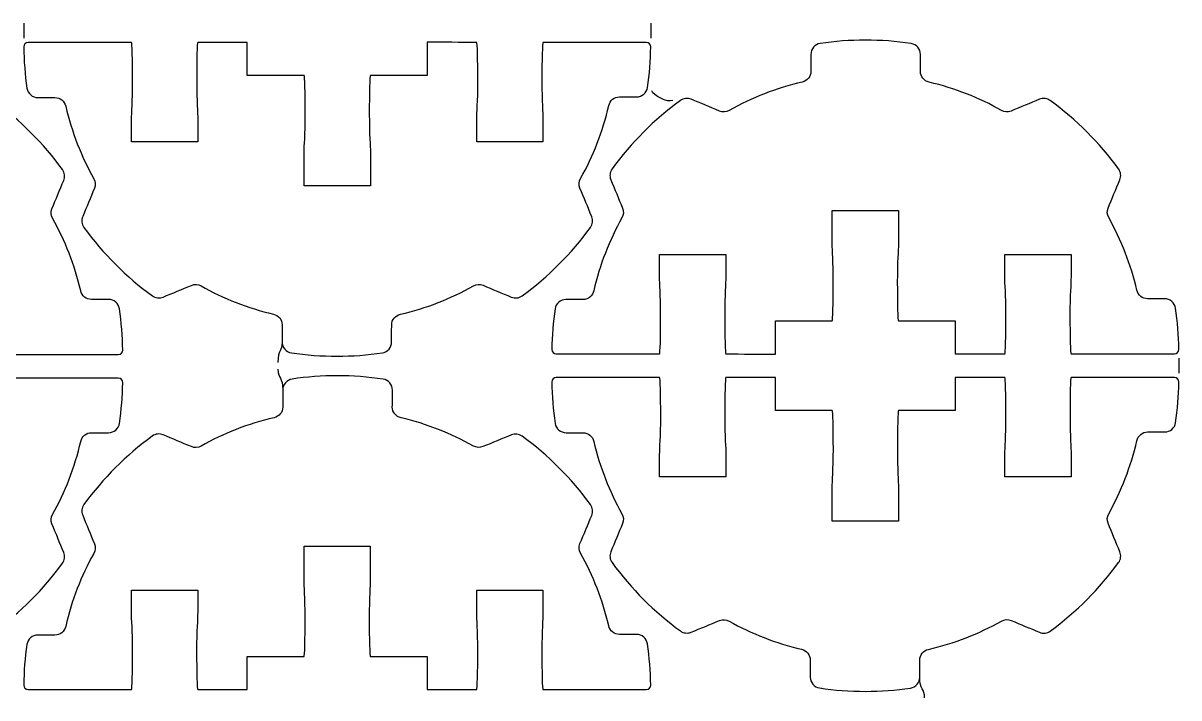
# Model space of a CAD drawing. Extents: x 0 to 410, y 0 to 300.
# Drawn here: x 262.8 to 315.2, y 96.2 to 126.8 of the extents above; entities that cross this region are included whole.
import ezdxf

# ---------------------------------------------------------------- set-up
doc = ezdxf.new("R2010")
doc.units = 0
doc.header["$MEASUREMENT"] = 0
doc.layers.add('DEFAULT', color=18, linetype='CONTINUOUS')

msp = doc.modelspace()

# ---------------------------------------------------------------- linework, layer by layer
at = {"layer": 'DEFAULT', "color": 1}
for points in [[(262.874, 126.79), (262.874, 126.113)], [(291.298, 126.79), (291.298, 126.113)], [(315.237, 111.61), (315.237, 110.934)]]:
    msp.add_lwpolyline(points, dxfattribs=at)
for points, knots in [([(255.651, 125.34), (255.651, 125.084), (255.65, 124.827), (255.65, 124.571), (255.649, 124.336), (255.813, 124.137), (256.042, 124.084), (257.207, 123.811), (258.307, 123.378), (259.323, 122.808), (259.456, 122.733), (259.615, 122.721), (259.756, 122.78), (260.186, 122.957), (260.615, 123.134), (261.045, 123.311), (261.206, 123.377), (261.391, 123.357), (261.531, 123.255), (262.719, 122.39), (263.768, 121.341), (264.633, 120.154), (264.736, 120.013), (264.755, 119.827), (264.688, 119.666), (264.511, 119.239), (264.333, 118.812), (264.156, 118.385), (264.097, 118.244), (264.108, 118.084), (264.183, 117.951), (264.753, 116.935), (265.187, 115.832), (265.459, 114.666), (265.512, 114.438), (265.711, 114.274), (265.945, 114.274), (266.203, 114.274), (266.461, 114.274), (266.719, 114.274), (266.965, 114.274), (267.178, 114.096), (267.214, 113.853), (267.304, 113.24), (267.354, 112.616), (267.363, 111.98), (267.365, 111.868), (267.273, 111.776), (267.161, 111.776), (265.599, 111.776), (264.037, 111.776), (262.475, 111.776), (262.447, 111.776), (262.426, 112.559), (262.426, 113.526), (262.426, 114.492), (262.475, 114.941), (262.475, 115.276), (262.475, 115.608), (262.475, 115.941), (262.475, 116.274), (261.474, 116.274), (260.473, 116.274), (259.473, 116.274), (259.473, 115.941), (259.473, 115.608), (259.473, 115.276), (259.473, 114.941), (259.522, 114.492), (259.522, 113.526), (259.522, 112.559), (259.501, 111.776), (259.473, 111.776), (258.724, 111.776), (257.975, 111.776), (257.226, 111.776), (257.226, 112.276), (257.226, 112.776), (257.226, 113.275), (256.367, 113.275), (255.509, 113.275), (254.65, 113.275), (254.622, 113.275), (254.601, 114.059), (254.601, 115.025), (254.601, 115.992), (254.65, 116.44), (254.65, 116.775), (254.65, 117.275), (254.65, 117.774), (254.65, 118.274), (253.65, 118.274), (252.649, 118.274), (251.648, 118.274), (251.648, 117.774), (251.648, 117.275), (251.648, 116.775), (251.648, 116.44), (251.697, 115.992), (251.697, 115.025), (251.697, 114.059), (251.677, 113.275), (251.648, 113.275), (250.791, 113.274), (249.933, 113.273), (249.076, 113.272), (249.076, 112.772), (249.076, 112.272), (249.076, 111.773), (248.326, 111.773), (247.576, 111.773), (246.826, 111.776), (246.797, 111.776), (246.776, 112.559), (246.776, 113.526), (246.776, 114.492), (246.826, 114.941), (246.826, 115.276), (246.826, 115.608), (246.826, 115.941), (246.826, 116.274), (245.825, 116.274), (244.824, 116.274), (243.824, 116.274), (243.824, 115.941), (243.824, 115.608), (243.824, 115.276), (243.824, 114.941), (243.873, 114.492), (243.873, 113.526), (243.873, 112.559), (243.852, 111.776), (243.824, 111.776), (242.263, 111.776), (240.702, 111.776), (239.141, 111.776), (239.029, 111.776), (238.937, 111.868), (238.939, 111.98), (238.948, 112.603), (238.998, 113.218), (239.085, 113.82), (239.121, 114.064), (239.334, 114.242), (239.58, 114.242), (239.838, 114.242), (240.097, 114.242), (240.356, 114.242), (240.591, 114.242), (240.789, 114.407), (240.842, 114.636), (241.112, 115.809), (241.547, 116.921), (242.119, 117.944), (242.194, 118.078), (242.206, 118.237), (242.147, 118.378), (241.969, 118.808), (241.791, 119.239), (241.613, 119.669), (241.547, 119.83), (241.566, 120.016), (241.669, 120.157), (242.537, 121.344), (243.582, 122.389), (244.769, 123.257), (244.91, 123.36), (245.097, 123.38), (245.258, 123.313), (245.686, 123.134), (246.114, 122.956), (246.541, 122.777), (246.683, 122.719), (246.843, 122.73), (246.977, 122.805), (248.002, 123.381), (249.115, 123.818), (250.289, 124.089), (250.517, 124.141), (250.682, 124.34), (250.682, 124.574), (250.683, 124.831), (250.684, 125.088), (250.684, 125.345), (250.685, 125.59), (250.862, 125.803), (251.105, 125.839), (251.774, 125.937), (252.458, 125.99), (253.151, 125.99), (253.858, 125.99), (254.552, 125.936), (255.231, 125.836), (255.474, 125.8), (255.652, 125.586), (255.651, 125.34)], [1, 1, 1, 1, 3.180006, 3.180006, 3.180006, 4.180006, 4.180006, 4.180006, 5.180006, 5.180006, 5.180006, 6.180006, 6.180006, 6.180006, 10.131264, 10.131264, 10.131264, 11.131264, 11.131264, 11.131264, 12.131264, 12.131264, 12.131264, 13.131264, 13.131264, 13.131264, 17.06188, 17.06188, 17.06188, 18.06188, 18.06188, 18.06188, 19.06188, 19.06188, 19.06188, 20.06188, 20.06188, 20.06188, 22.25688, 22.25688, 22.25688, 23.25688, 23.25688, 23.25688, 24.25688, 24.25688, 24.25688, 25.25688, 25.25688, 25.25688, 38.54088, 38.54088, 38.54088, 39.54088, 39.54088, 39.54088, 40.54088, 40.54088, 40.54088, 43.37088, 43.37088, 43.37088, 51.88088, 51.88088, 51.88088, 54.71088, 54.71088, 54.71088, 55.71088, 55.71088, 55.71088, 56.71088, 56.71088, 56.71088, 63.07988, 63.07988, 63.07988, 67.32988, 67.32988, 67.32988, 74.62988, 74.62988, 74.62988, 75.62988, 75.62988, 75.62988, 76.62988, 76.62988, 76.62988, 80.87988, 80.87988, 80.87988, 89.39088, 89.39088, 89.39088, 93.64088, 93.64088, 93.64088, 94.64088, 94.64088, 94.64088, 95.64088, 95.64088, 95.64088, 102.930887, 102.930887, 102.930887, 107.180887, 107.180887, 107.180887, 113.569887, 113.569887, 113.569887, 114.569887, 114.569887, 114.569887, 115.569887, 115.569887, 115.569887, 118.399887, 118.399887, 118.399887, 126.909887, 126.909887, 126.909887, 129.739887, 129.739887, 129.739887, 130.739887, 130.739887, 130.739887, 131.739887, 131.739887, 131.739887, 145.013887, 145.013887, 145.013887, 146.013887, 146.013887, 146.013887, 147.013887, 147.013887, 147.013887, 148.013887, 148.013887, 148.013887, 150.212887, 150.212887, 150.212887, 151.212887, 151.212887, 151.212887, 152.212887, 152.212887, 152.212887, 153.212887, 153.212887, 153.212887, 157.174211, 157.174211, 157.174211, 158.174211, 158.174211, 158.174211, 159.174211, 159.174211, 159.174211, 160.174211, 160.174211, 160.174211, 164.113981, 164.113981, 164.113981, 165.113981, 165.113981, 165.113981, 166.113981, 166.113981, 166.113981, 167.113981, 167.113981, 167.113981, 169.298987, 169.298987, 169.298987, 170.298987, 170.298987, 170.298987, 171.298987, 171.298987, 171.298987, 172.298987, 172.298987, 172.298987, 173.298987, 173.298987, 173.298987, 173.298987]), ([(274.586, 112.353), (274.586, 112.609), (274.587, 112.866), (274.587, 113.122), (274.588, 113.357), (274.424, 113.556), (274.195, 113.609), (273.029, 113.882), (271.93, 114.316), (270.914, 114.885), (270.781, 114.96), (270.622, 114.972), (270.481, 114.914), (270.051, 114.736), (269.622, 114.559), (269.192, 114.382), (269.031, 114.316), (268.846, 114.336), (268.705, 114.438), (267.518, 115.303), (266.469, 116.352), (265.604, 117.539), (265.501, 117.68), (265.481, 117.866), (265.548, 118.027), (265.726, 118.454), (265.904, 118.881), (266.081, 119.308), (266.14, 119.449), (266.129, 119.609), (266.054, 119.742), (265.484, 120.758), (265.05, 121.861), (264.778, 123.027), (264.724, 123.255), (264.526, 123.419), (264.292, 123.419), (264.034, 123.419), (263.776, 123.419), (263.518, 123.419), (263.272, 123.419), (263.059, 123.597), (263.023, 123.84), (262.933, 124.453), (262.883, 125.077), (262.874, 125.713), (262.872, 125.825), (262.964, 125.917), (263.076, 125.917), (264.638, 125.917), (266.2, 125.917), (267.762, 125.917), (267.79, 125.917), (267.811, 125.134), (267.811, 124.167), (267.811, 123.201), (267.762, 122.753), (267.762, 122.417), (267.762, 122.085), (267.762, 121.752), (267.762, 121.419), (268.763, 121.419), (269.763, 121.419), (270.764, 121.419), (270.764, 121.752), (270.764, 122.085), (270.764, 122.417), (270.764, 122.753), (270.715, 123.201), (270.715, 124.167), (270.715, 125.134), (270.736, 125.917), (270.764, 125.917), (271.513, 125.917), (272.262, 125.917), (273.011, 125.917), (273.011, 125.417), (273.011, 124.917), (273.011, 124.418), (273.87, 124.418), (274.728, 124.418), (275.586, 124.418), (275.615, 124.418), (275.636, 123.635), (275.636, 122.668), (275.636, 121.701), (275.586, 121.253), (275.586, 120.918), (275.586, 120.418), (275.586, 119.919), (275.586, 119.419), (276.587, 119.419), (277.588, 119.419), (278.589, 119.419), (278.589, 119.919), (278.589, 120.418), (278.589, 120.918), (278.589, 121.253), (278.54, 121.701), (278.54, 122.668), (278.54, 123.635), (278.56, 124.418), (278.589, 124.418), (279.446, 124.419), (280.303, 124.42), (281.161, 124.421), (281.161, 124.921), (281.161, 125.421), (281.161, 125.921), (281.911, 125.921), (282.661, 125.921), (283.411, 125.917), (283.439, 125.917), (283.46, 125.134), (283.46, 124.167), (283.46, 123.201), (283.411, 122.753), (283.411, 122.417), (283.411, 122.085), (283.411, 121.752), (283.411, 121.419), (284.412, 121.419), (285.412, 121.419), (286.413, 121.419), (286.413, 121.752), (286.413, 122.085), (286.413, 122.417), (286.413, 122.753), (286.364, 123.201), (286.364, 124.167), (286.364, 125.134), (286.385, 125.917), (286.413, 125.917), (287.974, 125.917), (289.535, 125.917), (291.096, 125.917), (291.208, 125.917), (291.299, 125.825), (291.298, 125.713), (291.289, 125.09), (291.239, 124.475), (291.152, 123.873), (291.116, 123.629), (290.903, 123.451), (290.657, 123.451), (290.398, 123.451), (290.14, 123.451), (289.881, 123.451), (289.646, 123.451), (289.448, 123.286), (289.395, 123.057), (289.125, 121.884), (288.69, 120.772), (288.117, 119.749), (288.043, 119.615), (288.031, 119.457), (288.09, 119.315), (288.268, 118.885), (288.446, 118.454), (288.624, 118.024), (288.69, 117.863), (288.671, 117.677), (288.568, 117.536), (287.7, 116.349), (286.654, 115.304), (285.468, 114.436), (285.327, 114.333), (285.14, 114.313), (284.978, 114.38), (284.551, 114.559), (284.123, 114.737), (283.696, 114.916), (283.554, 114.975), (283.394, 114.963), (283.26, 114.888), (282.234, 114.312), (281.122, 113.875), (279.948, 113.604), (279.72, 113.552), (279.555, 113.354), (279.554, 113.119), (279.554, 112.862), (279.553, 112.605), (279.553, 112.348), (279.552, 112.103), (279.375, 111.89), (279.131, 111.855), (278.463, 111.757), (277.779, 111.704), (277.086, 111.704), (276.379, 111.704), (275.684, 111.757), (275.006, 111.857), (274.763, 111.893), (274.585, 112.107), (274.586, 112.353)], [0, 0, 0, 0, 2.180006, 2.180006, 2.180006, 3.180006, 3.180006, 3.180006, 4.180006, 4.180006, 4.180006, 5.180006, 5.180006, 5.180006, 9.131264, 9.131264, 9.131264, 10.131264, 10.131264, 10.131264, 11.131264, 11.131264, 11.131264, 12.131264, 12.131264, 12.131264, 16.06188, 16.06188, 16.06188, 17.06188, 17.06188, 17.06188, 18.06188, 18.06188, 18.06188, 19.06188, 19.06188, 19.06188, 21.25588, 21.25588, 21.25588, 22.25588, 22.25588, 22.25588, 23.25588, 23.25588, 23.25588, 24.25588, 24.25588, 24.25588, 37.53888, 37.53888, 37.53888, 38.53888, 38.53888, 38.53888, 39.53888, 39.53888, 39.53888, 42.36888, 42.36888, 42.36888, 50.87888, 50.87888, 50.87888, 53.70888, 53.70888, 53.70888, 54.70888, 54.70888, 54.70888, 55.70888, 55.70888, 55.70888, 62.07888, 62.07888, 62.07888, 66.32888, 66.32888, 66.32888, 73.62888, 73.62888, 73.62888, 74.62888, 74.62888, 74.62888, 75.62888, 75.62888, 75.62888, 79.87888, 79.87888, 79.87888, 88.38888, 88.38888, 88.38888, 92.63888, 92.63888, 92.63888, 93.63888, 93.63888, 93.63888, 94.63888, 94.63888, 94.63888, 101.929887, 101.929887, 101.929887, 106.179887, 106.179887, 106.179887, 112.568887, 112.568887, 112.568887, 113.568887, 113.568887, 113.568887, 114.568887, 114.568887, 114.568887, 117.398887, 117.398887, 117.398887, 125.908887, 125.908887, 125.908887, 128.738887, 128.738887, 128.738887, 129.738887, 129.738887, 129.738887, 130.738887, 130.738887, 130.738887, 144.011887, 144.011887, 144.011887, 145.011887, 145.011887, 145.011887, 146.011887, 146.011887, 146.011887, 147.011887, 147.011887, 147.011887, 149.210887, 149.210887, 149.210887, 150.210887, 150.210887, 150.210887, 151.210887, 151.210887, 151.210887, 152.210887, 152.210887, 152.210887, 156.172593, 156.172593, 156.172593, 157.172593, 157.172593, 157.172593, 158.172593, 158.172593, 158.172593, 159.172593, 159.172593, 159.172593, 163.112363, 163.112363, 163.112363, 164.112363, 164.112363, 164.112363, 165.112363, 165.112363, 165.112363, 166.112363, 166.112363, 166.112363, 168.297369, 168.297369, 168.297369, 169.297369, 169.297369, 169.297369, 170.297369, 170.297369, 170.297369, 171.297369, 171.297369, 171.297369, 172.297369, 172.297369, 172.297369, 172.297369]), ([(303.525, 125.37), (303.525, 125.114), (303.524, 124.858), (303.523, 124.601), (303.523, 124.367), (303.687, 124.168), (303.916, 124.114), (305.081, 123.842), (306.181, 123.408), (307.197, 122.838), (307.33, 122.763), (307.489, 122.752), (307.63, 122.81), (308.06, 122.987), (308.489, 123.164), (308.919, 123.341), (309.08, 123.408), (309.265, 123.388), (309.405, 123.286), (310.593, 122.42), (311.642, 121.372), (312.507, 120.184), (312.61, 120.043), (312.629, 119.857), (312.562, 119.696), (312.385, 119.269), (312.207, 118.843), (312.03, 118.416), (311.971, 118.274), (311.982, 118.115), (312.057, 117.981), (312.627, 116.965), (313.061, 115.862), (313.333, 114.696), (313.386, 114.468), (313.585, 114.304), (313.819, 114.304), (314.077, 114.304), (314.335, 114.304), (314.593, 114.304), (314.839, 114.304), (315.052, 114.126), (315.088, 113.883), (315.178, 113.271), (315.228, 112.646), (315.237, 112.01), (315.238, 111.899), (315.147, 111.807), (315.035, 111.807), (313.473, 111.807), (311.911, 111.807), (310.349, 111.807), (310.321, 111.807), (310.3, 112.59), (310.3, 113.556), (310.3, 114.523), (310.349, 114.971), (310.349, 115.306), (310.349, 115.639), (310.349, 115.972), (310.349, 116.304), (309.348, 116.304), (308.348, 116.304), (307.347, 116.304), (307.347, 115.972), (307.347, 115.639), (307.347, 115.306), (307.347, 114.971), (307.396, 114.523), (307.396, 113.556), (307.396, 112.59), (307.375, 111.807), (307.347, 111.807), (306.598, 111.807), (305.849, 111.807), (305.1, 111.807), (305.1, 112.306), (305.1, 112.806), (305.1, 113.306), (304.241, 113.306), (303.383, 113.306), (302.524, 113.306), (302.496, 113.306), (302.475, 114.089), (302.475, 115.056), (302.475, 116.022), (302.524, 116.47), (302.524, 116.805), (302.524, 117.305), (302.524, 117.805), (302.524, 118.305), (301.524, 118.305), (300.523, 118.305), (299.522, 118.305), (299.522, 117.805), (299.522, 117.305), (299.522, 116.805), (299.522, 116.47), (299.571, 116.022), (299.571, 115.056), (299.571, 114.089), (299.55, 113.306), (299.522, 113.306), (298.665, 113.305), (297.808, 113.303), (296.95, 113.302), (296.95, 112.803), (296.95, 112.303), (296.95, 111.803), (296.2, 111.803), (295.45, 111.803), (294.7, 111.807), (294.672, 111.807), (294.65, 112.59), (294.65, 113.556), (294.65, 114.523), (294.7, 114.971), (294.7, 115.306), (294.7, 115.639), (294.7, 115.972), (294.7, 116.304), (293.699, 116.304), (292.698, 116.304), (291.698, 116.304), (291.698, 115.972), (291.698, 115.639), (291.698, 115.306), (291.698, 114.971), (291.747, 114.523), (291.747, 113.556), (291.747, 112.59), (291.726, 111.807), (291.698, 111.807), (290.137, 111.807), (288.576, 111.807), (287.015, 111.807), (286.903, 111.807), (286.811, 111.899), (286.813, 112.01), (286.822, 112.634), (286.872, 113.249), (286.959, 113.851), (286.994, 114.094), (287.208, 114.272), (287.454, 114.272), (287.712, 114.272), (287.971, 114.272), (288.229, 114.272), (288.464, 114.272), (288.663, 114.437), (288.716, 114.666), (288.986, 115.84), (289.42, 116.952), (289.993, 117.975), (290.068, 118.108), (290.079, 118.267), (290.021, 118.408), (289.843, 118.839), (289.665, 119.269), (289.487, 119.7), (289.42, 119.861), (289.44, 120.047), (289.543, 120.187), (290.411, 121.374), (291.456, 122.42), (292.643, 123.288), (292.784, 123.391), (292.971, 123.41), (293.132, 123.343), (293.56, 123.165), (293.987, 122.986), (294.415, 122.808), (294.557, 122.749), (294.717, 122.76), (294.85, 122.835), (295.876, 123.412), (296.989, 123.849), (298.163, 124.119), (298.391, 124.172), (298.556, 124.37), (298.556, 124.605), (298.557, 124.862), (298.557, 125.118), (298.558, 125.375), (298.558, 125.621), (298.736, 125.833), (298.979, 125.869), (299.647, 125.967), (300.331, 126.02), (301.025, 126.02), (301.732, 126.02), (302.426, 125.967), (303.105, 125.866), (303.348, 125.83), (303.526, 125.616), (303.525, 125.37)], [0, 0, 0, 0, 2.180006, 2.180006, 2.180006, 3.180006, 3.180006, 3.180006, 4.180006, 4.180006, 4.180006, 5.180006, 5.180006, 5.180006, 9.131264, 9.131264, 9.131264, 10.131264, 10.131264, 10.131264, 11.131264, 11.131264, 11.131264, 12.131264, 12.131264, 12.131264, 16.06188, 16.06188, 16.06188, 17.06188, 17.06188, 17.06188, 18.06188, 18.06188, 18.06188, 19.06188, 19.06188, 19.06188, 21.25588, 21.25588, 21.25588, 22.25588, 22.25588, 22.25588, 23.25588, 23.25588, 23.25588, 24.25588, 24.25588, 24.25588, 37.53888, 37.53888, 37.53888, 38.53888, 38.53888, 38.53888, 39.53888, 39.53888, 39.53888, 42.36888, 42.36888, 42.36888, 50.87888, 50.87888, 50.87888, 53.70888, 53.70888, 53.70888, 54.70888, 54.70888, 54.70888, 55.70888, 55.70888, 55.70888, 62.07888, 62.07888, 62.07888, 66.32888, 66.32888, 66.32888, 73.62888, 73.62888, 73.62888, 74.62888, 74.62888, 74.62888, 75.62888, 75.62888, 75.62888, 79.87888, 79.87888, 79.87888, 88.38888, 88.38888, 88.38888, 92.63888, 92.63888, 92.63888, 93.63888, 93.63888, 93.63888, 94.63888, 94.63888, 94.63888, 101.928887, 101.928887, 101.928887, 106.178887, 106.178887, 106.178887, 112.568887, 112.568887, 112.568887, 113.568887, 113.568887, 113.568887, 114.568887, 114.568887, 114.568887, 117.398887, 117.398887, 117.398887, 125.908887, 125.908887, 125.908887, 128.738887, 128.738887, 128.738887, 129.738887, 129.738887, 129.738887, 130.738887, 130.738887, 130.738887, 144.011887, 144.011887, 144.011887, 145.011887, 145.011887, 145.011887, 146.011887, 146.011887, 146.011887, 147.011887, 147.011887, 147.011887, 149.210887, 149.210887, 149.210887, 150.210887, 150.210887, 150.210887, 151.210887, 151.210887, 151.210887, 152.210887, 152.210887, 152.210887, 156.172593, 156.172593, 156.172593, 157.172593, 157.172593, 157.172593, 158.172593, 158.172593, 158.172593, 159.172593, 159.172593, 159.172593, 163.112363, 163.112363, 163.112363, 164.112363, 164.112363, 164.112363, 165.112363, 165.112363, 165.112363, 166.112363, 166.112363, 166.112363, 168.297369, 168.297369, 168.297369, 169.297369, 169.297369, 169.297369, 170.297369, 170.297369, 170.297369, 171.297369, 171.297369, 171.297369, 172.297369, 172.297369, 172.297369, 172.297369]), ([(250.651, 97.143), (250.651, 97.4), (250.652, 97.656), (250.653, 97.912), (250.653, 98.147), (250.489, 98.346), (250.26, 98.399), (249.095, 98.672), (247.994, 99.106), (246.979, 99.675), (246.846, 99.75), (246.687, 99.762), (246.545, 99.704), (246.116, 99.527), (245.687, 99.349), (245.257, 99.172), (245.096, 99.106), (244.911, 99.126), (244.771, 99.228), (243.583, 100.093), (242.534, 101.142), (241.669, 102.329), (241.566, 102.471), (241.547, 102.656), (241.614, 102.818), (241.791, 103.244), (241.969, 103.671), (242.146, 104.098), (242.205, 104.239), (242.194, 104.399), (242.119, 104.533), (241.549, 105.549), (241.115, 106.651), (240.843, 107.817), (240.79, 108.045), (240.591, 108.21), (240.357, 108.21), (240.099, 108.21), (239.841, 108.21), (239.583, 108.21), (239.337, 108.21), (239.124, 108.387), (239.088, 108.63), (238.998, 109.243), (238.948, 109.867), (238.939, 110.503), (238.937, 110.615), (239.029, 110.707), (239.141, 110.707), (240.703, 110.707), (242.265, 110.707), (243.827, 110.707), (243.855, 110.707), (243.876, 109.924), (243.876, 108.957), (243.876, 107.991), (243.827, 107.543), (243.827, 107.208), (243.827, 106.875), (243.827, 106.542), (243.827, 106.209), (244.828, 106.209), (245.828, 106.209), (246.829, 106.209), (246.829, 106.542), (246.829, 106.875), (246.829, 107.208), (246.829, 107.543), (246.78, 107.991), (246.78, 108.957), (246.78, 109.924), (246.801, 110.707), (246.829, 110.707), (247.578, 110.707), (248.327, 110.707), (249.076, 110.707), (249.076, 110.207), (249.076, 109.708), (249.076, 109.208), (249.935, 109.208), (250.793, 109.208), (251.652, 109.208), (251.68, 109.208), (251.701, 108.425), (251.701, 107.458), (251.701, 106.491), (251.652, 106.043), (251.652, 105.708), (251.652, 105.209), (251.652, 104.709), (251.652, 104.209), (252.652, 104.209), (253.653, 104.209), (254.654, 104.209), (254.654, 104.709), (254.654, 105.209), (254.654, 105.708), (254.654, 106.043), (254.605, 106.491), (254.605, 107.458), (254.605, 108.425), (254.626, 109.208), (254.654, 109.208), (255.511, 109.209), (256.368, 109.21), (257.225, 109.211), (257.225, 109.711), (257.225, 110.211), (257.225, 110.711), (257.976, 110.711), (258.726, 110.711), (259.476, 110.707), (259.504, 110.707), (259.526, 109.924), (259.526, 108.957), (259.526, 107.991), (259.476, 107.543), (259.476, 107.208), (259.476, 106.875), (259.476, 106.542), (259.476, 106.209), (260.477, 106.209), (261.478, 106.209), (262.478, 106.209), (262.478, 106.542), (262.478, 106.875), (262.478, 107.208), (262.478, 107.543), (262.429, 107.991), (262.429, 108.957), (262.429, 109.924), (262.45, 110.707), (262.478, 110.707), (264.039, 110.707), (265.6, 110.707), (267.161, 110.707), (267.273, 110.707), (267.365, 110.615), (267.363, 110.503), (267.354, 109.88), (267.304, 109.265), (267.217, 108.663), (267.182, 108.419), (266.968, 108.241), (266.722, 108.241), (266.464, 108.241), (266.205, 108.241), (265.947, 108.241), (265.712, 108.241), (265.513, 108.077), (265.46, 107.848), (265.19, 106.674), (264.756, 105.562), (264.183, 104.539), (264.108, 104.406), (264.097, 104.247), (264.155, 104.106), (264.333, 103.675), (264.511, 103.245), (264.689, 102.814), (264.756, 102.653), (264.736, 102.467), (264.633, 102.326), (263.765, 101.139), (262.72, 100.094), (261.533, 99.226), (261.392, 99.123), (261.205, 99.103), (261.044, 99.171), (260.616, 99.349), (260.188, 99.527), (259.761, 99.706), (259.619, 99.765), (259.459, 99.753), (259.326, 99.678), (258.3, 99.102), (257.187, 98.665), (256.013, 98.395), (255.785, 98.342), (255.62, 98.144), (255.62, 97.909), (255.619, 97.652), (255.618, 97.395), (255.618, 97.138), (255.618, 96.893), (255.44, 96.68), (255.197, 96.645), (254.528, 96.547), (253.844, 96.494), (253.151, 96.494), (252.444, 96.494), (251.75, 96.547), (251.071, 96.648), (250.828, 96.684), (250.65, 96.897), (250.651, 97.143)], [1, 1, 1, 1, 3.180006, 3.180006, 3.180006, 4.180006, 4.180006, 4.180006, 5.180006, 5.180006, 5.180006, 6.180006, 6.180006, 6.180006, 10.13034, 10.13034, 10.13034, 11.13034, 11.13034, 11.13034, 12.13034, 12.13034, 12.13034, 13.13034, 13.13034, 13.13034, 17.060956, 17.060956, 17.060956, 18.060956, 18.060956, 18.060956, 19.060956, 19.060956, 19.060956, 20.060956, 20.060956, 20.060956, 22.254956, 22.254956, 22.254956, 23.254956, 23.254956, 23.254956, 24.254956, 24.254956, 24.254956, 25.254956, 25.254956, 25.254956, 38.537956, 38.537956, 38.537956, 39.537956, 39.537956, 39.537956, 40.537956, 40.537956, 40.537956, 43.367956, 43.367956, 43.367956, 51.877956, 51.877956, 51.877956, 54.707956, 54.707956, 54.707956, 55.707956, 55.707956, 55.707956, 56.707956, 56.707956, 56.707956, 63.077956, 63.077956, 63.077956, 67.327956, 67.327956, 67.327956, 74.627956, 74.627956, 74.627956, 75.627956, 75.627956, 75.627956, 76.627956, 76.627956, 76.627956, 80.877956, 80.877956, 80.877956, 89.387956, 89.387956, 89.387956, 93.637956, 93.637956, 93.637956, 94.637956, 94.637956, 94.637956, 95.637956, 95.637956, 95.637956, 102.927963, 102.927963, 102.927963, 107.177963, 107.177963, 107.177963, 113.567963, 113.567963, 113.567963, 114.567963, 114.567963, 114.567963, 115.567963, 115.567963, 115.567963, 118.397963, 118.397963, 118.397963, 126.907963, 126.907963, 126.907963, 129.737963, 129.737963, 129.737963, 130.737963, 130.737963, 130.737963, 131.737963, 131.737963, 131.737963, 145.010963, 145.010963, 145.010963, 146.010963, 146.010963, 146.010963, 147.010963, 147.010963, 147.010963, 148.010963, 148.010963, 148.010963, 150.209963, 150.209963, 150.209963, 151.209963, 151.209963, 151.209963, 152.209963, 152.209963, 152.209963, 153.209963, 153.209963, 153.209963, 157.171669, 157.171669, 157.171669, 158.171669, 158.171669, 158.171669, 159.171669, 159.171669, 159.171669, 160.171669, 160.171669, 160.171669, 164.111439, 164.111439, 164.111439, 165.111439, 165.111439, 165.111439, 166.111439, 166.111439, 166.111439, 167.111439, 167.111439, 167.111439, 169.296444, 169.296444, 169.296444, 170.296444, 170.296444, 170.296444, 171.296444, 171.296444, 171.296444, 172.296444, 172.296444, 172.296444, 173.296444, 173.296444, 173.296444, 173.296444]), ([(279.586, 110.17), (279.586, 109.913), (279.585, 109.657), (279.584, 109.4), (279.584, 109.166), (279.748, 108.967), (279.977, 108.913), (281.142, 108.641), (282.242, 108.207), (283.258, 107.637), (283.391, 107.562), (283.55, 107.551), (283.691, 107.609), (284.121, 107.786), (284.55, 107.963), (284.98, 108.14), (285.141, 108.207), (285.326, 108.187), (285.466, 108.085), (286.654, 107.219), (287.702, 106.171), (288.568, 104.983), (288.671, 104.842), (288.69, 104.656), (288.623, 104.495), (288.446, 104.068), (288.268, 103.642), (288.091, 103.215), (288.032, 103.073), (288.043, 102.914), (288.118, 102.78), (288.688, 101.764), (289.122, 100.661), (289.394, 99.496), (289.447, 99.267), (289.646, 99.103), (289.88, 99.103), (290.138, 99.103), (290.396, 99.103), (290.654, 99.103), (290.9, 99.103), (291.113, 98.925), (291.149, 98.682), (291.239, 98.07), (291.289, 97.446), (291.298, 96.809), (291.299, 96.698), (291.208, 96.606), (291.096, 96.606), (289.534, 96.606), (287.972, 96.606), (286.41, 96.606), (286.382, 96.606), (286.361, 97.389), (286.361, 98.355), (286.361, 99.322), (286.41, 99.77), (286.41, 100.105), (286.41, 100.438), (286.41, 100.771), (286.41, 101.103), (285.409, 101.103), (284.408, 101.103), (283.408, 101.103), (283.408, 100.771), (283.408, 100.438), (283.408, 100.105), (283.408, 99.77), (283.457, 99.322), (283.457, 98.355), (283.457, 97.389), (283.436, 96.606), (283.408, 96.606), (282.659, 96.606), (281.91, 96.606), (281.161, 96.606), (281.161, 97.105), (281.161, 97.605), (281.161, 98.105), (280.302, 98.105), (279.444, 98.105), (278.585, 98.105), (278.557, 98.105), (278.536, 98.888), (278.536, 99.855), (278.536, 100.821), (278.585, 101.269), (278.585, 101.604), (278.585, 102.104), (278.585, 102.604), (278.585, 103.104), (277.584, 103.104), (276.584, 103.104), (275.583, 103.104), (275.583, 102.604), (275.583, 102.104), (275.583, 101.604), (275.583, 101.269), (275.632, 100.821), (275.632, 99.855), (275.632, 98.888), (275.611, 98.105), (275.583, 98.105), (274.726, 98.104), (273.868, 98.103), (273.011, 98.101), (273.011, 97.602), (273.011, 97.102), (273.011, 96.602), (272.261, 96.602), (271.511, 96.602), (270.761, 96.606), (270.732, 96.606), (270.711, 97.389), (270.711, 98.355), (270.711, 99.322), (270.761, 99.77), (270.761, 100.105), (270.761, 100.438), (270.761, 100.771), (270.761, 101.103), (269.76, 101.103), (268.759, 101.103), (267.759, 101.103), (267.759, 100.771), (267.759, 100.438), (267.759, 100.105), (267.759, 99.77), (267.808, 99.322), (267.808, 98.355), (267.808, 97.389), (267.787, 96.606), (267.759, 96.606), (266.198, 96.606), (264.637, 96.606), (263.076, 96.606), (262.964, 96.606), (262.872, 96.697), (262.874, 96.809), (262.883, 97.432), (262.933, 98.048), (263.02, 98.65), (263.055, 98.893), (263.269, 99.071), (263.515, 99.071), (263.773, 99.071), (264.032, 99.071), (264.29, 99.071), (264.525, 99.071), (264.724, 99.236), (264.777, 99.465), (265.047, 100.639), (265.481, 101.751), (266.054, 102.774), (266.129, 102.907), (266.14, 103.066), (266.082, 103.207), (265.904, 103.638), (265.726, 104.068), (265.548, 104.499), (265.481, 104.66), (265.501, 104.846), (265.604, 104.986), (266.472, 106.173), (267.517, 107.219), (268.704, 108.086), (268.845, 108.19), (269.032, 108.209), (269.193, 108.142), (269.621, 107.964), (270.048, 107.785), (270.476, 107.607), (270.618, 107.548), (270.778, 107.559), (270.911, 107.634), (271.937, 108.211), (273.05, 108.648), (274.224, 108.918), (274.452, 108.971), (274.617, 109.169), (274.617, 109.403), (274.618, 109.66), (274.618, 109.917), (274.619, 110.174), (274.619, 110.42), (274.797, 110.632), (275.04, 110.668), (275.708, 110.766), (276.392, 110.819), (277.086, 110.819), (277.793, 110.819), (278.487, 110.766), (279.166, 110.665), (279.409, 110.629), (279.586, 110.415), (279.586, 110.17)], [0, 0, 0, 0, 2.180006, 2.180006, 2.180006, 3.180006, 3.180006, 3.180006, 4.180006, 4.180006, 4.180006, 5.180006, 5.180006, 5.180006, 9.131264, 9.131264, 9.131264, 10.131264, 10.131264, 10.131264, 11.131264, 11.131264, 11.131264, 12.131264, 12.131264, 12.131264, 16.06188, 16.06188, 16.06188, 17.06188, 17.06188, 17.06188, 18.06188, 18.06188, 18.06188, 19.06188, 19.06188, 19.06188, 21.25588, 21.25588, 21.25588, 22.25588, 22.25588, 22.25588, 23.25588, 23.25588, 23.25588, 24.25588, 24.25588, 24.25588, 37.53988, 37.53988, 37.53988, 38.53988, 38.53988, 38.53988, 39.53988, 39.53988, 39.53988, 42.36988, 42.36988, 42.36988, 50.87888, 50.87888, 50.87888, 53.70888, 53.70888, 53.70888, 54.70888, 54.70888, 54.70888, 55.70888, 55.70888, 55.70888, 62.07888, 62.07888, 62.07888, 66.32888, 66.32888, 66.32888, 73.62888, 73.62888, 73.62888, 74.62888, 74.62888, 74.62888, 75.62888, 75.62888, 75.62888, 79.87888, 79.87888, 79.87888, 88.38988, 88.38988, 88.38988, 92.63988, 92.63988, 92.63988, 93.63988, 93.63988, 93.63988, 94.63988, 94.63988, 94.63988, 101.929887, 101.929887, 101.929887, 106.179887, 106.179887, 106.179887, 112.568887, 112.568887, 112.568887, 113.568887, 113.568887, 113.568887, 114.568887, 114.568887, 114.568887, 117.398887, 117.398887, 117.398887, 125.908887, 125.908887, 125.908887, 128.739887, 128.739887, 128.739887, 129.739887, 129.739887, 129.739887, 130.739887, 130.739887, 130.739887, 144.013887, 144.013887, 144.013887, 145.013887, 145.013887, 145.013887, 146.013887, 146.013887, 146.013887, 147.013887, 147.013887, 147.013887, 149.212887, 149.212887, 149.212887, 150.212887, 150.212887, 150.212887, 151.212887, 151.212887, 151.212887, 152.212887, 152.212887, 152.212887, 156.174593, 156.174593, 156.174593, 157.174593, 157.174593, 157.174593, 158.174593, 158.174593, 158.174593, 159.174593, 159.174593, 159.174593, 163.114363, 163.114363, 163.114363, 164.114363, 164.114363, 164.114363, 165.114363, 165.114363, 165.114363, 166.114363, 166.114363, 166.114363, 168.300369, 168.300369, 168.300369, 169.300369, 169.300369, 169.300369, 170.300369, 170.300369, 170.300369, 171.300369, 171.300369, 171.300369, 172.300369, 172.300369, 172.300369, 172.300369]), ([(298.525, 97.174), (298.525, 97.43), (298.526, 97.686), (298.526, 97.943), (298.527, 98.177), (298.363, 98.377), (298.134, 98.43), (296.969, 98.702), (295.868, 99.136), (294.853, 99.706), (294.72, 99.781), (294.561, 99.792), (294.419, 99.734), (293.99, 99.557), (293.56, 99.38), (293.131, 99.203), (292.97, 99.137), (292.785, 99.156), (292.645, 99.259), (291.457, 100.124), (290.408, 101.172), (289.543, 102.36), (289.44, 102.501), (289.421, 102.687), (289.488, 102.848), (289.665, 103.275), (289.843, 103.702), (290.02, 104.128), (290.079, 104.27), (290.068, 104.429), (289.993, 104.563), (289.423, 105.579), (288.989, 106.682), (288.717, 107.848), (288.663, 108.076), (288.465, 108.24), (288.231, 108.24), (287.973, 108.24), (287.715, 108.24), (287.457, 108.24), (287.211, 108.24), (286.998, 108.418), (286.962, 108.661), (286.872, 109.273), (286.822, 109.898), (286.813, 110.534), (286.811, 110.646), (286.903, 110.738), (287.015, 110.738), (288.577, 110.738), (290.139, 110.738), (291.701, 110.738), (291.729, 110.738), (291.75, 109.954), (291.75, 108.988), (291.75, 108.021), (291.701, 107.573), (291.701, 107.238), (291.701, 106.905), (291.701, 106.572), (291.701, 106.24), (292.702, 106.24), (293.702, 106.24), (294.703, 106.24), (294.703, 106.572), (294.703, 106.905), (294.703, 107.238), (294.703, 107.573), (294.654, 108.021), (294.654, 108.988), (294.654, 109.954), (294.675, 110.738), (294.703, 110.738), (295.452, 110.738), (296.201, 110.738), (296.95, 110.738), (296.95, 110.238), (296.95, 109.738), (296.95, 109.238), (297.809, 109.238), (298.667, 109.238), (299.525, 109.238), (299.554, 109.238), (299.575, 108.455), (299.575, 107.489), (299.575, 106.522), (299.525, 106.074), (299.525, 105.739), (299.525, 105.239), (299.525, 104.739), (299.525, 104.239), (300.526, 104.239), (301.527, 104.239), (302.528, 104.239), (302.528, 104.739), (302.528, 105.239), (302.528, 105.739), (302.528, 106.074), (302.479, 106.522), (302.479, 107.489), (302.479, 108.455), (302.499, 109.238), (302.528, 109.238), (303.385, 109.239), (304.242, 109.241), (305.099, 109.242), (305.099, 109.742), (305.099, 110.241), (305.099, 110.741), (305.85, 110.741), (306.6, 110.741), (307.35, 110.738), (307.378, 110.738), (307.399, 109.954), (307.399, 108.988), (307.399, 108.021), (307.35, 107.573), (307.35, 107.238), (307.35, 106.905), (307.35, 106.572), (307.35, 106.24), (308.351, 106.24), (309.352, 106.24), (310.352, 106.24), (310.352, 106.572), (310.352, 106.905), (310.352, 107.238), (310.352, 107.573), (310.303, 108.021), (310.303, 108.988), (310.303, 109.954), (310.324, 110.738), (310.352, 110.738), (311.913, 110.738), (313.474, 110.738), (315.035, 110.738), (315.147, 110.738), (315.239, 110.646), (315.237, 110.534), (315.228, 109.91), (315.178, 109.295), (315.091, 108.693), (315.055, 108.45), (314.842, 108.272), (314.596, 108.272), (314.338, 108.272), (314.079, 108.272), (313.82, 108.272), (313.585, 108.272), (313.387, 108.107), (313.334, 107.878), (313.064, 106.704), (312.629, 105.592), (312.056, 104.569), (311.982, 104.436), (311.97, 104.277), (312.029, 104.136), (312.207, 103.706), (312.385, 103.275), (312.563, 102.845), (312.629, 102.683), (312.61, 102.497), (312.507, 102.357), (311.639, 101.17), (310.594, 100.124), (309.407, 99.256), (309.266, 99.153), (309.079, 99.134), (308.917, 99.201), (308.49, 99.379), (308.062, 99.558), (307.635, 99.736), (307.493, 99.795), (307.333, 99.784), (307.199, 99.709), (306.174, 99.133), (305.061, 98.696), (303.887, 98.425), (303.659, 98.372), (303.494, 98.174), (303.494, 97.94), (303.493, 97.683), (303.492, 97.426), (303.492, 97.169), (303.491, 96.924), (303.314, 96.711), (303.071, 96.675), (302.402, 96.577), (301.718, 96.524), (301.025, 96.524), (300.318, 96.524), (299.624, 96.577), (298.945, 96.678), (298.702, 96.714), (298.524, 96.928), (298.525, 97.174)], [1, 1, 1, 1, 3.180006, 3.180006, 3.180006, 4.180006, 4.180006, 4.180006, 5.180006, 5.180006, 5.180006, 6.180006, 6.180006, 6.180006, 10.13034, 10.13034, 10.13034, 11.13034, 11.13034, 11.13034, 12.13034, 12.13034, 12.13034, 13.13034, 13.13034, 13.13034, 17.060956, 17.060956, 17.060956, 18.060956, 18.060956, 18.060956, 19.060956, 19.060956, 19.060956, 20.060956, 20.060956, 20.060956, 22.254956, 22.254956, 22.254956, 23.254956, 23.254956, 23.254956, 24.254956, 24.254956, 24.254956, 25.254956, 25.254956, 25.254956, 38.537956, 38.537956, 38.537956, 39.537956, 39.537956, 39.537956, 40.537956, 40.537956, 40.537956, 43.367956, 43.367956, 43.367956, 51.877956, 51.877956, 51.877956, 54.707956, 54.707956, 54.707956, 55.707956, 55.707956, 55.707956, 56.707956, 56.707956, 56.707956, 63.077956, 63.077956, 63.077956, 67.327956, 67.327956, 67.327956, 74.627956, 74.627956, 74.627956, 75.627956, 75.627956, 75.627956, 76.627956, 76.627956, 76.627956, 80.877956, 80.877956, 80.877956, 89.387956, 89.387956, 89.387956, 93.637956, 93.637956, 93.637956, 94.637956, 94.637956, 94.637956, 95.637956, 95.637956, 95.637956, 102.927963, 102.927963, 102.927963, 107.177963, 107.177963, 107.177963, 113.567963, 113.567963, 113.567963, 114.567963, 114.567963, 114.567963, 115.567963, 115.567963, 115.567963, 118.397963, 118.397963, 118.397963, 126.907963, 126.907963, 126.907963, 129.737963, 129.737963, 129.737963, 130.737963, 130.737963, 130.737963, 131.737963, 131.737963, 131.737963, 145.010963, 145.010963, 145.010963, 146.010963, 146.010963, 146.010963, 147.010963, 147.010963, 147.010963, 148.010963, 148.010963, 148.010963, 150.209963, 150.209963, 150.209963, 151.209963, 151.209963, 151.209963, 152.209963, 152.209963, 152.209963, 153.209963, 153.209963, 153.209963, 157.171669, 157.171669, 157.171669, 158.171669, 158.171669, 158.171669, 159.171669, 159.171669, 159.171669, 160.171669, 160.171669, 160.171669, 164.111439, 164.111439, 164.111439, 165.111439, 165.111439, 165.111439, 166.111439, 166.111439, 166.111439, 167.111439, 167.111439, 167.111439, 169.296444, 169.296444, 169.296444, 170.296444, 170.296444, 170.296444, 171.296444, 171.296444, 171.296444, 172.296444, 172.296444, 172.296444, 173.296444, 173.296444, 173.296444, 173.296444])]:
    msp.add_open_spline(points, degree=3, knots=knots, dxfattribs=at)
for points in [[(292.293, 123.288), (292.055, 123.171), (291.394, 123.52), (291.352, 123.722)], [(274.586, 112.353), (274.586, 111.913), (274.4, 112.016), (274.4, 111.414)], [(274.4, 111.114), (274.4, 110.673), (274.619, 110.776), (274.619, 110.174)], [(303.711, 96.229), (303.711, 96.67), (303.492, 96.567), (303.492, 97.169)]]:
    msp.add_open_spline(points, degree=3, dxfattribs=at)

doc.saveas('drawing.dxf')
